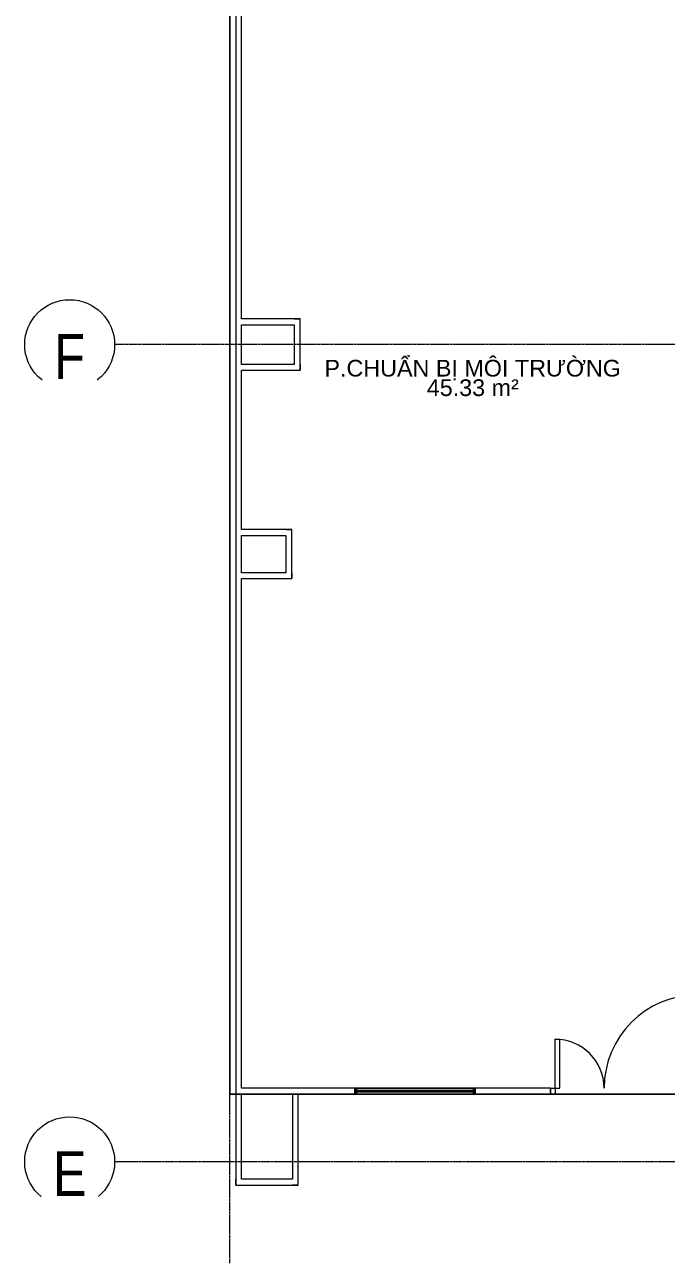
# Model space of a CAD drawing. Header units: millimetres. Extents: x -21807 to 26525, y -2564 to 60640.
# Drawn here: x -21807 to -16312, y 43568 to 54177 of the extents above; entities that cross this region are included whole.
import ezdxf

# ---------------------------------------------------------------- set-up
doc = ezdxf.new("R2010")
doc.units = ezdxf.units.MM
doc.linetypes.add('Grid Line', pattern=[22.225, 12.7, -3.175, 3.175, -3.175])
for name, color, linetype, lineweight in [('A-AREA-IDEN', 7, 'Continuous', 9), ('A-DETL-GENF', 7, 'Continuous', 5), ('A-WALL', 7, 'Continuous', 9), ('S-GRID', 7, 'Continuous', 9), ('S-GRID-IDEN', 7, 'Continuous', 9)]:
    doc.layers.add(name, color=color, linetype=linetype, lineweight=lineweight)
for name, color, linetype, lineweight, true_color in [('A-DOOR', 5, 'Continuous', 9, 0x0000ff), ('A-FLOR', 7, 'Continuous', 9, 0x007f00), ('A-GLAZ', 7, 'Continuous', 9, 0x00007f)]:
    doc.layers.add(name, color=color, linetype=linetype, lineweight=lineweight, true_color=true_color)
doc.styles.add('Arial', font='arial.ttf', dxfattribs={"width": 0.8, "height": 385})
doc.styles.add('Arial_1', font='arial.ttf', dxfattribs={"height": 143})

# ---------------------------------------------------------------- blocks, each defined once
blk = doc.blocks.new('Cư_a đôi ca_nh lê_ch - _D2 _1300x2200__TrongNha-1164139-MẶT BẰNG PHÂN VÙNG ÁP SUẤT')
at = {"layer": 'A-DETL-GENF', "color": 253, "lineweight": 9, "true_color": 0xaaaaaa}
for p, q in [((-785, -25), (-745, -25)), ((-785, -25), (-785, -825)), ((-745, -25), (-745, -825)), ((435, -25), (395, -25)), ((395, -25), (395, -445)), ((435, -25), (435, -445)), ((435, -445), (395, -445)), ((-785, -825), (-745, -825))]:
    blk.add_line(p, q, dxfattribs=at)
for centre, radius, start, end in [((-785, -25), 800, 270, 360), ((435, -25), 420, 180, 270)]:
    blk.add_arc(centre, radius, start, end, dxfattribs=at)
at = {"layer": 'A-DOOR', "color": 254, "lineweight": 13, "true_color": 0xccccff}
for p, q in [((-825, -25), (-825, 25)), ((-825, 25), (-785, 25)), ((-785, -25), (-785, 25)), ((435, 25), (475, 25)), ((435, -25), (435, 25)), ((475, 25), (475, -25)), ((-785, -25), (-825, -25)), ((475, -25), (435, -25))]:
    blk.add_line(p, q, dxfattribs=at)
at = {"layer": 'A-DOOR', "color": 161, "lineweight": 13, "true_color": 0xaaaaff}
for p, q in [((-825, 25), (-785, 25)), ((-785, 25), (-785, -25)), ((435, -25), (435, 25)), ((435, 25), (475, 25)), ((-785, -25), (-825, -25)), ((475, -25), (435, -25))]:
    blk.add_line(p, q, dxfattribs=at)
at = {"layer": 'A-DOOR', "color": 254, "lineweight": 13, "true_color": 0xe0e0ff}
for p, q in [((-825, -25), (-825, 25)), ((475, -25), (475, 25))]:
    blk.add_line(p, q, dxfattribs=at)
blk = doc.blocks.new('AK_OViewTuongPanel - 1000x1200-1199565-MẶT BẰNG PHÂN VÙNG ÁP SUẤT')
at = {"layer": 'A-GLAZ', "color": 254, "lineweight": 13, "true_color": 0xe0e0ef}
for p, q in [((-515, 25), (-500, 25)), ((-500, 25), (-500, 5)), ((500, 25), (515, 25)), ((500, 5), (500, 25)), ((-500, -25), (-515, -25)), ((-500, -5), (-500, -25)), ((500, -25), (500, -5)), ((515, -25), (500, -25))]:
    blk.add_line(p, q, dxfattribs=at)
at = {"layer": 'A-GLAZ', "color": 7, "lineweight": 13, "true_color": 0xececf5}
for p, q in [((-515, -25), (-515, 25)), ((-500, -5), (-500, 5)), ((-500, 5), (-500, -5)), ((500, 5), (500, -5)), ((500, -5), (500, 5)), ((515, 25), (515, -25))]:
    blk.add_line(p, q, dxfattribs=at)
at = {"layer": 'A-GLAZ', "color": 9, "lineweight": 13, "true_color": 0xaaaad4}
for p, q in [((-515, 25), (-515, -25)), ((-500, 25), (-515, 25)), ((500, 25), (-500, 25)), ((-500, -25), (-500, 25)), ((500, 5), (-500, 5)), ((-500, 5), (-500, -5)), ((515, 25), (500, 25)), ((500, 25), (500, -25)), ((500, -5), (500, 5)), ((515, -25), (515, 25)), ((-515, -25), (-500, -25)), ((-500, -5), (500, -5)), ((-500, -25), (500, -25)), ((500, -25), (515, -25))]:
    blk.add_line(p, q, dxfattribs=at)
at = {"layer": 'A-GLAZ', "color": 254, "lineweight": 13, "true_color": 0xcccce5}
for p, q in [((-500, 25), (500, 25)), ((-500, 5), (500, 5)), ((500, -5), (-500, -5)), ((500, -25), (-500, -25))]:
    blk.add_line(p, q, dxfattribs=at)
blk = doc.blocks.new('AK-SGS-M3-A_rvt-1-MẶT BẰNG PHÂN VÙNG ÁP SUẤT')
at = {"layer": 'A-WALL', "color": 253, "lineweight": 13, "true_color": 0xaaaaaa}
for p, q in [((-19999, 58437), (-19999, 44287)), ((-19949, 51657), (-19949, 57597)), ((-19499, 51657), (-19949, 51657)), ((-19949, 51607), (-19499, 51607)), ((-19949, 51267), (-19949, 51607)), ((-19449, 51657), (-19499, 51657)), ((-19499, 51607), (-19499, 51267)), ((-19449, 51267), (-19449, 51657)), ((-19499, 51267), (-19949, 51267)), ((-19449, 51217), (-19449, 51267)), ((-19949, 51217), (-19449, 51217)), ((-19949, 49852), (-19949, 51217)), ((-19569, 49852), (-19949, 49852)), ((-19949, 49802), (-19569, 49802)), ((-19949, 49482), (-19949, 49802)), ((-19519, 49852), (-19569, 49852)), ((-19569, 49802), (-19569, 49482)), ((-19519, 49482), (-19519, 49852)), ((-19569, 49482), (-19949, 49482)), ((-19519, 49432), (-19519, 49482)), ((-19949, 49432), (-19519, 49432)), ((-19949, 45067), (-19949, 49432)), ((-18979, 45067), (-19949, 45067)), ((-19949, 45017), (-19514, 45017)), ((-19949, 44287), (-19949, 45017)), ((-19514, 45017), (-19514, 44287)), ((-19464, 45017), (-18979, 45017)), ((-19464, 44237), (-19464, 45017)), ((-17304, 45067), (-17949, 45067)), ((-17949, 45017), (-17304, 45017)), ((-17304, 45017), (-17304, 45067)), ((-19999, 44287), (-19999, 44237)), ((-19514, 44287), (-19949, 44287)), ((-19999, 44237), (-19514, 44237)), ((-19514, 44237), (-19464, 44237))]:
    blk.add_line(p, q, dxfattribs=at)
at = {"layer": 'A-WALL', "color": 254, "lineweight": 13, "true_color": 0xcccccc}
for p, q in [((-19999, 58417), (-19999, 44287)), ((-19949, 51657), (-19949, 57597)), ((-19499, 51657), (-19949, 51657)), ((-19949, 51607), (-19499, 51607)), ((-19949, 51267), (-19949, 51607)), ((-19499, 51657), (-19449, 51657)), ((-19499, 51607), (-19499, 51267)), ((-19449, 51267), (-19449, 51657)), ((-19499, 51267), (-19949, 51267)), ((-19449, 51267), (-19449, 51217)), ((-19949, 51217), (-19449, 51217)), ((-19949, 49852), (-19949, 51217)), ((-19569, 49852), (-19949, 49852)), ((-19949, 49802), (-19569, 49802)), ((-19949, 49482), (-19949, 49802)), ((-19569, 49852), (-19519, 49852)), ((-19569, 49802), (-19569, 49482)), ((-19519, 49482), (-19519, 49852)), ((-19569, 49482), (-19949, 49482)), ((-19519, 49482), (-19519, 49432)), ((-19949, 49432), (-19519, 49432)), ((-19949, 45067), (-19949, 49432)), ((-18979, 45067), (-19949, 45067)), ((-19949, 45017), (-19514, 45017)), ((-19949, 44287), (-19949, 45017)), ((-19514, 45017), (-19514, 44287)), ((-19464, 45017), (-18979, 45017)), ((-19464, 44237), (-19464, 45017)), ((-18964, 45067), (-17964, 45067)), ((-17964, 45017), (-18964, 45017)), ((-17304, 45067), (-17949, 45067)), ((-17949, 45017), (-17304, 45017)), ((-19999, 44237), (-19999, 44287)), ((-19514, 44287), (-19949, 44287)), ((-19999, 44237), (-19514, 44237)), ((-19464, 44237), (-19514, 44237))]:
    blk.add_line(p, q, dxfattribs=at)
at = {"layer": 'A-WALL', "color": 254, "lineweight": 13, "true_color": 0xe0e0e0}
for p, q in [((-18979, 45017), (-18979, 45067)), ((-18979, 45067), (-18964, 45067)), ((-18964, 45017), (-18979, 45017)), ((-17964, 45067), (-18964, 45067)), ((-18964, 45017), (-17964, 45017)), ((-17964, 45067), (-17949, 45067)), ((-17949, 45017), (-17964, 45017)), ((-17949, 45067), (-17949, 45017)), ((-17304, 45067), (-17304, 45017))]:
    blk.add_line(p, q, dxfattribs=at)
at = {"layer": 'A-WALL', "color": 7, "lineweight": 13, "true_color": 0xececec}
for p, q in [((-18979, 45017), (-18979, 45067)), ((-18964, 45067), (-18979, 45067)), ((-18979, 45017), (-18964, 45017)), ((-17949, 45067), (-17964, 45067)), ((-17964, 45017), (-17949, 45017)), ((-17949, 45067), (-17949, 45017))]:
    blk.add_line(p, q, dxfattribs=at)
at = {"layer": 'A-DOOR', "color": 9, "lineweight": 13, "true_color": 0xaaaad4, "rotation": 180}
blk.add_blockref('Cư_a đôi ca_nh lê_ch - _D2 _1300x2200__TrongNha-1164139-MẶT BẰNG PHÂN VÙNG ÁP SUẤT', (-16829, 45042), dxfattribs=at)
at = {"layer": 'A-GLAZ', "color": 9, "lineweight": 13, "true_color": 0xaaaad4, "rotation": 180}
blk.add_blockref('AK_OViewTuongPanel - 1000x1200-1199565-MẶT BẰNG PHÂN VÙNG ÁP SUẤT', (-18464, 45042), dxfattribs=at)
blk = doc.blocks.new('AK-SGS-M3-Hrvt_rvt-1-MẶT BẰNG PHÂN VÙNG ÁP SUẤT')
at = {"layer": 'A-FLOR', "color": 254, "true_color": 0xcce5cc}
for p, q in [((-20049, 45017), (-20049, 58167)), ((-19999, 45017), (-20049, 45017)), ((-19999, 45017), (-19993, 45017)), ((-19993, 45017), (-19992, 45017)), ((-19991, 45017), (-19514, 45017)), ((-19464, 45017), (-18979, 45017)), ((-17949, 45017), (-17264, 45017)), ((-16044, 45017), (-17264, 45017))]:
    blk.add_line(p, q, dxfattribs=at)
at = {"layer": 'A-FLOR', "color": 9, "true_color": 0xaad4aa}
for p, q in [((-20049, 58167), (-20049, 45017)), ((-20049, 45017), (-19999, 45017)), ((-17264, 45017), (-16044, 45017))]:
    blk.add_line(p, q, dxfattribs=at)
at = {"layer": 'A-FLOR', "color": 254, "true_color": 0xe0efe0}
for p, q in [((-19993, 45017), (-19999, 45017)), ((-19992, 45017), (-19993, 45017)), ((-19514, 45017), (-19991, 45017)), ((-19514, 45017), (-19464, 45017)), ((-18979, 45017), (-19464, 45017)), ((-18964, 45017), (-17964, 45017)), ((-17264, 45017), (-17949, 45017))]:
    blk.add_line(p, q, dxfattribs=at)
at = {"layer": 'A-FLOR', "color": 7, "true_color": 0xecf5ec}
for p, q in [((-19464, 45017), (-19514, 45017)), ((-18979, 45017), (-18964, 45017)), ((-17964, 45017), (-18964, 45017)), ((-17964, 45017), (-17949, 45017))]:
    blk.add_line(p, q, dxfattribs=at)
at = {"layer": 'A-FLOR', "color": 7, "true_color": 0xf3f9f3}
for p, q in [((-18964, 45017), (-18979, 45017)), ((-17949, 45017), (-17964, 45017))]:
    blk.add_line(p, q, dxfattribs=at)
blk = doc.blocks.new('Grid - M_Grid Head - Circle-116537-MẶT BẰNG PHÂN VÙNG ÁP SUẤT')
at = {"layer": 'S-GRID-IDEN'}
blk.add_circle((0, 0), 3.5, dxfattribs=at)

msp = doc.modelspace()

# ---------------------------------------------------------------- linework, layer by layer
at = {"layer": 'S-GRID', "linetype": 'Grid Line'}
for p, q in [((-20049, 43568), (-20049, 59870)), ((18165, 51437), (-21037, 51437)), ((15901, 44437), (-21037, 44437))]:
    msp.add_line(p, q, dxfattribs=at)

# ---------------------------------------------------------------- block references
at = {"lineweight": 5}
for name in ['AK-SGS-M3-A_rvt-1-MẶT BẰNG PHÂN VÙNG ÁP SUẤT', 'AK-SGS-M3-Hrvt_rvt-1-MẶT BẰNG PHÂN VÙNG ÁP SUẤT']:
    msp.add_blockref(name, (0, 0), dxfattribs=at)
at = {"layer": 'S-GRID-IDEN', "xscale": 110, "yscale": 110, "zscale": 110, "rotation": 89.9999999999998}
for p in [(-21422, 51437), (-21422, 44437)]:
    msp.add_blockref('Grid - M_Grid Head - Circle-116537-MẶT BẰNG PHÂN VÙNG ÁP SUẤT', p, dxfattribs=at)

# ---------------------------------------------------------------- texts
at = {"layer": 'A-AREA-IDEN', "char_height": 143, "line_spacing_factor": 0.936439, "style": 'Arial_1'}
for s, insert, width, attachment_point in [('\\pxqc,t9.76923,19.53846,29.30769,39.07692,48.84615,58.61538,68.38462,78.15385,87.92308,97.69231,107.46154,117.23077,127,136.76923,146.53846,156.30769,166.07692,175.84615,185.61538,195.38462,205.15385,214.92308,224.69231,234.46154,244.23077,254,263.76923,273.53846,283.30769,293.07692,302.84615,312.61538;{P.CHUẨN BỊ MÔI TRƯỜNG}', (-17970, 51132), 2510.2, 8), ('\\pxqc,t9.76923,19.53846,29.30769,39.07692,48.84615,58.61538,68.38462,78.15385,87.92308,97.69231,107.46154,117.23077,127,136.76923,146.53846,156.30769,166.07692,175.84615,185.61538,195.38462,205.15385,214.92308,224.69231,234.46154,244.23077,254,263.76923,273.53846,283.30769,293.07692,302.84615,312.61538;{45.33 m²}', (-17969, 51067), 785.4, 5)]:
    msp.add_mtext(s, dxfattribs=dict(at, insert=insert, width=width, attachment_point=attachment_point))

# ---------------------------------------------------------------- next in the draw order: texts
at = {"layer": 'S-GRID-IDEN', "char_height": 385, "attachment_point": 5, "line_spacing_factor": 0.936439, "style": 'Arial', "bg_fill": 3, "box_fill_scale": 1.25, "bg_fill_color": 256, "bg_fill_true_color": 13158600, "bg_fill_transparency": 0}
for s, insert, width in [('\\pxqc,t2.90286,5.80571,8.70857,11.61143,14.51429,17.41714,20.32,23.22286,26.12571,29.02857,31.93143,34.83429,37.73714,40.64,43.54286,46.44571,49.34857,52.25143,55.15429,58.05714,60.96,63.86286,66.76571,69.66857,72.57143,75.47429,78.37714,81.28,84.18286,87.08571,89.98857,92.89143;{F}', (-21422, 51335), 273.68), ('\\pxqc,t2.90286,5.80571,8.70857,11.61143,14.51429,17.41714,20.32,23.22286,26.12571,29.02857,31.93143,34.83429,37.73714,40.64,43.54286,46.44571,49.34857,52.25143,55.15429,58.05714,60.96,63.86286,66.76571,69.66857,72.57143,75.47429,78.37714,81.28,84.18286,87.08571,89.98857,92.89143;{E}', (-21421, 44335), 297.44)]:
    msp.add_mtext(s, dxfattribs=dict(at, insert=insert, width=width))

doc.saveas('drawing.dxf')
